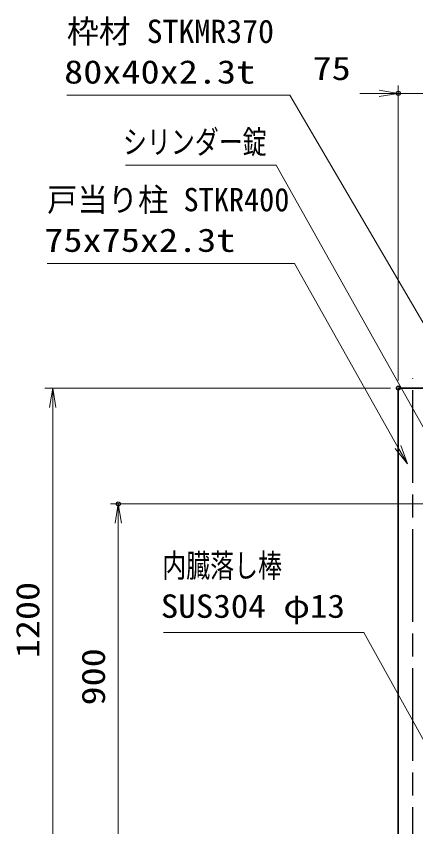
# Model space of a CAD drawing. Units: millimetres at full size. Extents: x -5940 to 5940, y -4200 to 4200.
# Drawn here: x -4551 to -3516, y -1435 to 664 of the extents above; entities that cross this region are included whole.
import ezdxf
from ezdxf.enums import TextEntityAlignment as Align

# ---------------------------------------------------------------- set-up
doc = ezdxf.new("R2010")
doc.units = ezdxf.units.MM
doc.header["$LTSCALE"] = 20
doc.header["$PDMODE"] = 32
doc.header["$PDSIZE"] = 10
doc.linetypes.add('USER1', pattern=[18, 12, -1.5, 3, -1.5])
for name, color, linetype, lineweight in [('0-2_外形線', 7, 'Continuous', 35), ('0-3_寸法線', 4, 'Continuous', 18), ('0-4_0', 7, 'Continuous', 18), ('0-8_中心線', 6, 'USER1', 25)]:
    doc.layers.add(name, color=color, linetype=linetype, lineweight=lineweight)
doc.layers.add('0-5_Defpoints', color=7, linetype='Continuous')
doc.styles.add('ＭＳ ゴシック', font='')
doc.styles.get('ＭＳ ゴシック').set_extended_font_data('MS Gothic')

# ---------------------------------------------------------------- blocks, each defined once
blk = doc.blocks.new('_Open')
at = {"layer": '0-4_0'}
blk.add_line((-20, 3.333), (0, 0), dxfattribs=at)
blk.add_lwpolyline([(-20, -3.333), (0, 0), (-20, 0)], dxfattribs=at)
blk = doc.blocks.new('S39')
at = {"layer": '0-3_寸法線'}
for points in [[(-4827781.4, 54973091.4), (-4817411, 54973091.4), (-4813768.5, 54966528.3), (-4813283.2, 54965654)], [(-4813914.2, 54966447.5), (-4813283.2, 54965654), (-4813622.7, 54966609.2)]]:
    blk.add_lwpolyline(points, dxfattribs=at)
at = {"layer": '0-3_寸法線', "color": 254, "style": 'ＭＳ ゴシック'}
for s, width, p in [('内臓落し棒', 0.75, (-4827848.6, 54975588.3)), ('SUS304 φ13', 1.1, (-4827925.4, 54973488.3))]:
    blk.add_text(s, height=1212, dxfattribs=dict(at, width=width)).set_placement(p, align=Align.BOTTOM_LEFT)
blk = doc.blocks.new('S42')
at = {"layer": '0-3_寸法線'}
for points in [[(-4832789, 55000923.8), (-4821236, 55000923.8), (-4812356.3, 54985752.1), (-4811851.2, 54984889.1)], [(-4812500.1, 54985667.9), (-4811851.2, 54984889.1), (-4812212.5, 54985836.3)]]:
    blk.add_lwpolyline(points, dxfattribs=at)
at = {"layer": '0-3_寸法線', "color": 254, "style": 'ＭＳ ゴシック'}
blk.add_text('枠材 STKMR370', height=1212, dxfattribs=at).set_placement((-4832789, 55003263.1), align=Align.BOTTOM_LEFT)
at = {"layer": '0-3_寸法線', "color": 254, "style": 'ＭＳ ゴシック', "width": 1.2}
blk.add_text('80x40x2.3t', height=1212, dxfattribs=at).set_placement((-4832933, 55001163.1), align=Align.BOTTOM_LEFT)
blk = doc.blocks.new('S47')
at = {"layer": '0-3_寸法線'}
for points in [[(-4833813.3, 54992205.3), (-4820993.1, 54992205.3), (-4815644.9, 54982698.2), (-4815154.7, 54981826.7)], [(-4815790.2, 54982616.5), (-4815154.7, 54981826.7), (-4815499.7, 54982779.9)]]:
    blk.add_lwpolyline(points, dxfattribs=at)
at = {"layer": '0-3_寸法線', "color": 254, "style": 'ＭＳ ゴシック'}
for s, width, p in [('戸当り柱 STKR400', 0.95, (-4833813.3, 54994544.6)), ('75x75x2.3t', 1.2, (-4833957.3, 54992444.6))]:
    blk.add_text(s, height=1212, dxfattribs=dict(at, width=width)).set_placement(p, align=Align.BOTTOM_LEFT)
blk = doc.blocks.new('S48')
at = {"layer": '0-3_寸法線'}
for points in [[(-4829749.8, 54997292.2), (-4821950.4, 54997292.2), (-4813493, 54982224.4), (-4813003.5, 54981352.4)], [(-4813638.3, 54982142.9), (-4813003.5, 54981352.4), (-4813347.6, 54982306)]]:
    blk.add_lwpolyline(points, dxfattribs=at)
at = {"layer": '0-3_寸法線', "color": 254, "style": 'ＭＳ ゴシック', "width": 0.75}
blk.add_text('シリンダー錠', height=1212, dxfattribs=at).set_placement((-4829884.2, 54997531.6), align=Align.BOTTOM_LEFT)

msp = doc.modelspace()

# ---------------------------------------------------------------- linework, layer by layer
at = {"layer": '0-2_外形線'}
for p, q in [((-3561.02, -1583.17), (-3561.02, -299.17)), ((-3561.02, -299.17), (-3486.02, -299.17))]:
    msp.add_line(p, q, dxfattribs=at)
at = {"layer": '0-3_寸法線'}
for p, q in [((-3561.02, -279.17), (-3561.02, 484.2)), ((-3611.02, 464.2), (-3661.02, 464.2)), ((-3486.02, 464.2), (-3561.02, 464.2)), ((-3581.02, -299.17), (-4476.12, -299.17)), ((-4456.12, -299.17), (-4456.12, -1499.17)), ((-3474.02, -599.17), (-4306.12, -599.17)), ((-4286.12, -1499.17), (-4286.12, -599.17)), ((-4456.12, -1449.17), (-4456.12, -1399.17))]:
    msp.add_line(p, q, dxfattribs=at)
at = {"layer": '0-5_Defpoints'}
for p in [(-3561.02, 464.2), (-3561.02, -299.17), (-3561.02, -299.17), (-4286.12, -599.17)]:
    msp.add_point(p, dxfattribs=at)
at = {"layer": '0-8_中心線'}
msp.add_line((-3523.52, -1624.67), (-3523.52, -273.67), dxfattribs=at)

# ---------------------------------------------------------------- block references
at = {"layer": '0-3_寸法線'}
for name, p, xscale, yscale in [('S42', (237220.15, -2749586.79), 0.05, 0.05), ('_Open', (-3561.02, 464.2), 2.5, 2.5), ('S48', (237220.15, -2749586.79), 0.05, 0.05), ('S47', (237220.15, -2749586.79), 0.05, 0.05), ('S39', (237220.15, -2749586.79), 0.05, 0.05)]:
    msp.add_blockref(name, p, dxfattribs=dict(at, xscale=xscale, yscale=yscale))
at = {"layer": '0-3_寸法線', "xscale": 2.5, "yscale": 2.5, "rotation": 90}
for p in [(-4456.12, -299.17), (-4286.12, -599.17)]:
    msp.add_blockref('_Open', p, dxfattribs=at)

# ---------------------------------------------------------------- texts
at = {"layer": '0-3_寸法線', "color": 254, "style": 'ＭＳ ゴシック', "width": 1.2}
msp.add_text('75', height=60.56, dxfattribs=at).set_placement((-3782.99, 480.54), align=Align.BOTTOM_LEFT)
for s, p in [('1200', (-4472.46, -998.77)), ('900', (-4302.46, -1121.17))]:
    msp.add_text(s, height=60.56, rotation=90, dxfattribs=at).set_placement(p, align=Align.BOTTOM_LEFT)

doc.saveas('drawing.dxf')
